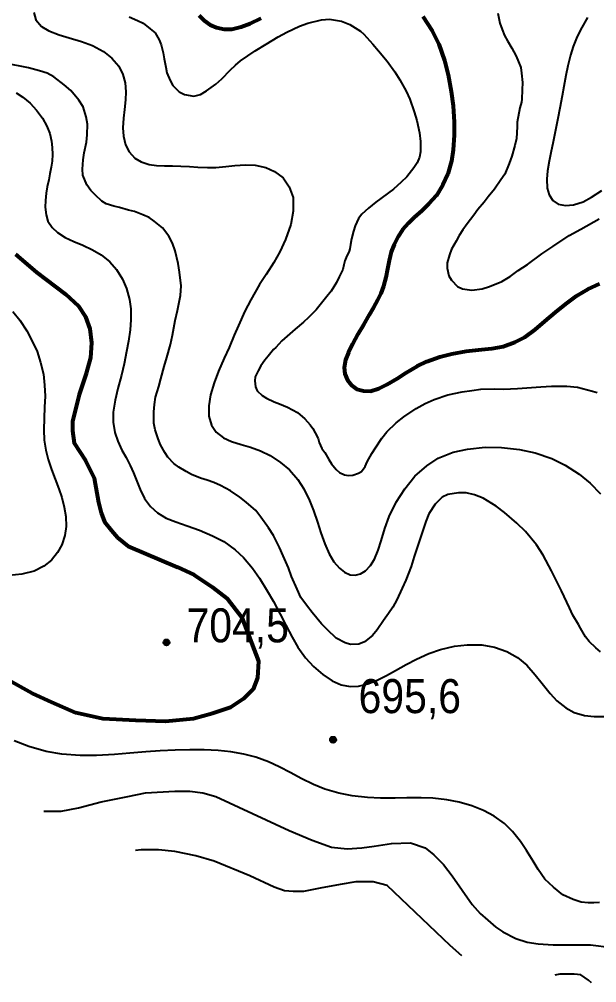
# Model space of a CAD drawing. Header units: metres. Extents: x 552626 to 559174, y 1843804 to 1852371.
# Drawn here: x 554173.1 to 554461.8, y 1844017.1 to 1844498.7 of the extents above; entities that cross this region are included whole.
import ezdxf

# ---------------------------------------------------------------- set-up
doc = ezdxf.new("R2010")
doc.units = ezdxf.units.M
doc.header["$LTSCALE"] = 6.8
for name, color, linetype, lineweight in [('1', 7, 'Continuous', 25), ('2', 7, 'Continuous', 53), ('5', 7, 'Continuous', 25)]:
    doc.layers.add(name, color=color, linetype=linetype, lineweight=lineweight)

msp = doc.modelspace()

# ---------------------------------------------------------------- hatches: boundary and pattern name
at = {"layer": '5'}
for points in [[(554248.22, 1844187.25, 1), (554245.22, 1844187.25, 1)], [(554331.49, 1844138.57, 1), (554328.49, 1844138.57, 1)]]:
    msp.add_hatch(color=256, dxfattribs=at).paths.add_polyline_path(points)

# ---------------------------------------------------------------- linework, layer by layer
at = {"layer": '1'}
for points in [[(554180.28, 1844501.97), (554181.43, 1844498.41), (554184.26, 1844495.08), (554187.84, 1844492.84), (554192.95, 1844490.87), (554198.07, 1844489.39), (554204.25, 1844487.59), (554209.66, 1844485.57), (554215.24, 1844482.56), (554219.37, 1844479.22), (554222.84, 1844475.16), (554224.87, 1844471.07), (554226.06, 1844466.92), (554226.39, 1844462.48), (554226.2, 1844458.32), (554225.71, 1844453.49), (554225.2, 1844449.27), (554224.9, 1844444.39), (554225.13, 1844440.29), (554226.21, 1844435.86), (554228.01, 1844432.47), (554230.9, 1844429.33), (554234.05, 1844427.36), (554238.02, 1844426), (554241.71, 1844425.5), (554245.78, 1844425.37), (554249.74, 1844425.39), (554253.82, 1844425.31), (554258.25, 1844425.02), (554262.43, 1844424.71), (554267.13, 1844424.55), (554271.37, 1844424.64), (554276.29, 1844425.08)], [(554228.01, 1844499.87), (554232.21, 1844498.07), (554235.04, 1844496.68), (554238.6, 1844493.85), (554241.01, 1844491.93), (554243.02, 1844488.45), (554244.08, 1844485.91), (554245.11, 1844481.84), (554245.54, 1844478.93), (554246.41, 1844474.65), (554246.92, 1844471.86), (554248.5, 1844468.04), (554249.93, 1844465.54), (554253.05, 1844462.37), (554255.77, 1844461.06), (554260.44, 1844460.26), (554263.67, 1844461.11), (554266.69, 1844462.98), (554271.36, 1844466.27), (554274.3, 1844468.9), (554278.57, 1844473.19), (554281.23, 1844475.69), (554283.73, 1844477.97), (554291.07, 1844482.91), (554296.6, 1844486.2), (554302.56, 1844489.84), (554306.85, 1844492.23), (554313.17, 1844495.24), (554317.39, 1844496.68), (554324.15, 1844498.31), (554328.21, 1844498.68), (554334.23, 1844497.65), (554338.3, 1844496.12), (554343.75, 1844492.65), (554345.34, 1844491.21), (554349.91, 1844486.21), (554352.76, 1844482.92), (554357.06, 1844477.8), (554360.92, 1844472.34), (554363.46, 1844468.44), (554366.6, 1844462.7), (554368.38, 1844458.72), (554370.54, 1844452.4), (554371.89, 1844448.08), (554373.27, 1844441.85), (554373.66, 1844437.61), (554373.78, 1844432.39), (554373.22, 1844429.76), (554372.02, 1844426.95), (554370.32, 1844424.38), (554366.92, 1844419.9), (554364.09, 1844417.19), (554360.2, 1844413.8), (554357.65, 1844411.89), (554353.88, 1844409.08), (554351.42, 1844407.27), (554347.67, 1844404.27), (554344.4, 1844401.23), (554342.74, 1844399.14), (554340.98, 1844395.41), (554340.13, 1844392.84), (554339.24, 1844388.93), (554338.71, 1844386.11), (554338.38, 1844383.98), (554338.05, 1844382.7), (554336.49, 1844379.67), (554335.83, 1844377.97), (554335.4, 1844375.92), (554334.8, 1844373.67), (554333.04, 1844369.94), (554331.65, 1844367.12), (554329.09, 1844362.82), (554326.93, 1844360.1), (554323.6, 1844355.91), (554321.5, 1844353.48), (554317.75, 1844349.63), (554315.17, 1844347.24), (554311, 1844343.71), (554308.31, 1844341.41), (554304.33, 1844337.9), (554301.38, 1844334.61), (554300.25, 1844333.63), (554297.49, 1844330.36), (554295.82, 1844328.27), (554293.87, 1844325.38), (554292.52, 1844323.03), (554291.06, 1844319.91), (554290.82, 1844317.89)], [(554412.43, 1844501.67), (554413.47, 1844496.74), (554414.51, 1844493.53), (554415.79, 1844490.63), (554417.24, 1844487.94), (554419.38, 1844484.18), (554421.32, 1844480.6), (554422.45, 1844478.16), (554423.82, 1844474.5), (554424.23, 1844471.79), (554424.68, 1844466.99), (554424.61, 1844463.46), (554424.4, 1844458.67), (554424.17, 1844457.31), (554423.45, 1844454.47), (554422.1, 1844447.17), (554422.06, 1844444.98), (554421.68, 1844439.13), (554420.86, 1844435.51), (554419.46, 1844430.31), (554418.07, 1844426.62), (554415.91, 1844421.33), (554413.88, 1844418.34), (554410.78, 1844413.79), (554407.51, 1844409.9), (554405.54, 1844407.2), (554402.44, 1844403.51), (554400.38, 1844400.7), (554397.05, 1844396.51)], [(554457.17, 1844499.51), (554454.34, 1844494.56), (554452.05, 1844489.99), (554450.03, 1844485.09), (554448.68, 1844480.71), (554447.39, 1844475.4), (554446.45, 1844470.58), (554445.46, 1844465), (554444.63, 1844460.35), (554443.4, 1844454.19), (554442.39, 1844449.06), (554440.99, 1844442.33)], [(554198.83, 1844463.13), (554195.56, 1844465.9), (554190.34, 1844469.87), (554186.99, 1844471.68), (554183.23, 1844472.96), (554177.73, 1844474.42), (554174.32, 1844475.08), (554169.16, 1844476.11)], [(554171.58, 1844461.9), (554174.89, 1844459.78), (554178.56, 1844456.72), (554181.72, 1844453.2), (554184.66, 1844449.18), (554186.82, 1844445.16), (554188.3, 1844441.52), (554189.17, 1844437.79), (554189.56, 1844434.53), (554189.67, 1844431.03), (554189.46, 1844427.79), (554189.06, 1844424.68), (554188.42, 1844421.41)], [(554305.05, 1844230.42), (554303.24, 1844234.59), (554300.25, 1844240.72), (554297.73, 1844244.43), (554293.87, 1844249.89), (554291.31, 1844253.12), (554286.56, 1844257.24), (554283.41, 1844259.74), (554278.66, 1844263.01), (554273.78, 1844265.68), (554270.37, 1844267.2), (554267.11, 1844268.25), (554263.66, 1844269.29), (554259.16, 1844271.15), (554256.53, 1844272.56), (554252.84, 1844274.81), (554250.43, 1844276.72), (554247.42, 1844279.8), (554245.82, 1844282.1), (554243.76, 1844285.95), (554242.46, 1844289.04), (554241, 1844293.44), (554240.42, 1844296.81), (554240.34, 1844302.51), (554240.69, 1844306.17), (554241.22, 1844309.84), (554242.89, 1844315.18), (554243.8, 1844318.9), (554245.55, 1844325.19), (554246.85, 1844329.63), (554248.78, 1844336.13), (554249.68, 1844340.71), (554251.01, 1844348.19), (554252.17, 1844353.08), (554253.77, 1844360.69), (554254.09, 1844365.39), (554253.21, 1844372.24), (554252.53, 1844376.55), (554251.05, 1844382.85), (554249.74, 1844386.79), (554247.91, 1844390.3), (554244.76, 1844394.51), (554240.57, 1844397.84), (554238, 1844399.54), (554234.88, 1844400.99), (554230.7, 1844402.61), (554227.66, 1844403.31), (554223.15, 1844404.51), (554220.3, 1844405.23), (554216.46, 1844406.4), (554214.3, 1844407.78), (554211.2, 1844410.75), (554208.93, 1844413.07), (554206.79, 1844415.96), (554204.92, 1844420.7), (554204.66, 1844423.81), (554205.08, 1844428.43), (554205.45, 1844431.9), (554206.64, 1844437.27), (554207.09, 1844440.84), (554207.24, 1844446.19), (554206.54, 1844449.83), (554204.99, 1844454.98), (554202.92, 1844458.17), (554198.83, 1844463.13)], [(554440.99, 1844442.33), (554440.03, 1844437.44), (554438.85, 1844431.84), (554438.05, 1844427.79), (554437.25, 1844422.97), (554436.91, 1844418.67), (554437.07, 1844414.26), (554438.02, 1844410.85), (554439.92, 1844408.01), (554442.52, 1844406.28), (554446.26, 1844405.55), (554450.17, 1844405.86), (554454.99, 1844407.49), (554459.3, 1844409.8), (554464.33, 1844413.16)], [(554276.29, 1844425.08), (554280.87, 1844425.52), (554286.21, 1844425.88), (554291.01, 1844425.67), (554296.34, 1844424.56), (554300.75, 1844422.61), (554305.12, 1844419.36), (554308.01, 1844414.97), (554310.03, 1844409.67), (554309.96, 1844402.77), (554308.82, 1844396.13), (554306.27, 1844388.59), (554303.41, 1844382.49), (554300.4, 1844377.13), (554296.61, 1844371.15), (554293.27, 1844366.09), (554288.87, 1844358.4), (554285.93, 1844352.84), (554282.65, 1844345.68), (554280.61, 1844340.86), (554278, 1844334.68), (554275.56, 1844329.29), (554272.77, 1844322.71), (554270.49, 1844317.02), (554268.65, 1844310.88), (554267.81, 1844305.53), (554267.86, 1844300.35), (554269.21, 1844295.87), (554271.49, 1844292.31), (554275.17, 1844289.47), (554279.25, 1844287.68), (554284.12, 1844286.16), (554288.68, 1844284.84), (554293.76, 1844282.93), (554298.5, 1844280.58), (554303.71, 1844277.18), (554308.14, 1844273.46), (554312.41, 1844268.62), (554315.45, 1844263.9), (554318.22, 1844258.21), (554320.21, 1844253.11), (554322.19, 1844247.28), (554323.94, 1844241.97), (554325.86, 1844236.5), (554328.07, 1844231.57), (554330.43, 1844227.5), (554333.16, 1844224.26), (554335.72, 1844222.26), (554338.56, 1844221.02), (554341.03, 1844220.76), (554343.79, 1844221.49), (554346.16, 1844223.01), (554348.75, 1844225.66), (554350.68, 1844228.84), (554352.58, 1844233.26), (554353.99, 1844237.96), (554355.89, 1844244.15), (554358.06, 1844250.2), (554361.53, 1844257.38), (554365.87, 1844263.95), (554370.81, 1844270.24), (554376.83, 1844275.5), (554382.58, 1844279.27), (554390.12, 1844282.26), (554397.16, 1844283.79)], [(554188.42, 1844421.41), (554187.8, 1844418.45), (554187.08, 1844414.93), (554186.57, 1844411.76), (554186.16, 1844408.03), (554186.05, 1844404.68), (554186.45, 1844400.96), (554187.39, 1844397.83), (554189.5, 1844394.59), (554192.26, 1844392.02), (554196.06, 1844389.63), (554200.31, 1844387.61), (554204.83, 1844385.7), (554209.68, 1844383.4), (554213.99, 1844380.94), (554218.4, 1844377.38), (554221.71, 1844373.64), (554224.74, 1844368.74), (554226.7, 1844364.14), (554228.18, 1844358.68), (554228.81, 1844353.93), (554228.9, 1844348.38), (554228.49, 1844343.51), (554227.66, 1844337.78), (554226.78, 1844332.63), (554225.45, 1844326.5), (554224.12, 1844320.75), (554222.4, 1844314.2), (554221.02, 1844308.37), (554220.09, 1844302.35), (554220.02, 1844297.36), (554220.94, 1844292.2), (554222.44, 1844287.84), (554224.43, 1844283.35), (554226.46, 1844279.61), (554228.49, 1844275.67), (554230.22, 1844272.05), (554231.88, 1844267.82), (554233.59, 1844263.58), (554235.67, 1844259.2), (554238.65, 1844255.22), (554242.14, 1844252.02), (554246.54, 1844249.37), (554251.39, 1844247.45), (554257.09, 1844245.44), (554263.18, 1844243.36), (554269.74, 1844240.5), (554275.44, 1844237.6), (554281.08, 1844233.51), (554285.16, 1844229.67), (554289.7, 1844224.28), (554293.19, 1844219.35), (554297.11, 1844213.08), (554300.27, 1844207.62), (554303.56, 1844201.29), (554306.34, 1844195.9), (554309.5, 1844189.87), (554312.43, 1844184.88), (554316.17, 1844179.58), (554320.16, 1844175.21), (554324.82, 1844171.11), (554329.51, 1844168.09), (554334.02, 1844166.04), (554338.53, 1844165.18), (554342.71, 1844165.32)], [(554397.05, 1844396.51), (554394.82, 1844393.5), (554393.06, 1844390.63), (554391.48, 1844387.78), (554389.28, 1844383.72), (554388.26, 1844380.94), (554387.11, 1844376.91), (554387.03, 1844374.23), (554387.84, 1844370.52), (554389.24, 1844368.2), (554392.26, 1844365.12), (554394.69, 1844363.87), (554399.33, 1844363.26), (554404.49, 1844363.95), (554408.27, 1844365.05), (554414.44, 1844367.66), (554418.55, 1844370.03), (554422.49, 1844373.05), (554427.18, 1844376.16), (554434.47, 1844381.47), (554439.87, 1844385.04), (554448, 1844390.54), (554453.82, 1844393.78), (554463.03, 1844398.92)], [(554169.88, 1844352.67), (554173.28, 1844348.21), (554176.79, 1844342.98), (554179.44, 1844338.17), (554181.96, 1844332.59), (554183.69, 1844327.13), (554185.11, 1844321.3), (554185.73, 1844315.8), (554185.96, 1844310.37), (554185.77, 1844304.84), (554185.54, 1844299.27), (554185.42, 1844293.51), (554185.59, 1844288.3), (554186.28, 1844283.24), (554187.5, 1844278.58), (554189.16, 1844273.68), (554191.03, 1844268.88), (554192.84, 1844264.06), (554194.37, 1844259.58), (554195.58, 1844254.76)], [(554290.82, 1844317.89), (554291.16, 1844314.88), (554292.05, 1844312.98), (554294.5, 1844310.69), (554296.66, 1844309.32), (554300.49, 1844307.47), (554303.16, 1844306.54), (554307.26, 1844304.82), (554309.79, 1844303.49), (554312.24, 1844302.06), (554315.83, 1844299.04), (554318.55, 1844296.02), (554319.92, 1844294.08), (554321.01, 1844292.02), (554322.48, 1844289.14), (554323.09, 1844287.12), (554324.38, 1844284.22), (554325.85, 1844282.2), (554327.86, 1844278.71), (554329.27, 1844276.4), (554331.58, 1844273.71), (554333.19, 1844272.09), (554335.7, 1844270.95), (554337.54, 1844270.68), (554339.82, 1844270.75), (554342.66, 1844271.74), (554344.26, 1844272.69), (554346.07, 1844275.18), (554347.05, 1844277.48), (554349.43, 1844281.56), (554351.28, 1844284.54), (554354.36, 1844289.27), (554356.86, 1844292.41), (554361.56, 1844297.04), (554365.42, 1844299.96), (554371.5, 1844304.18), (554375.99, 1844306.59), (554380.51, 1844308.64), (554387.38, 1844311.04), (554394.54, 1844312.53), (554399.32, 1844313.17), (554403.92, 1844313.79), (554410.85, 1844313.92), (554415.24, 1844313.85), (554422.26, 1844314.08), (554426.87, 1844314.51), (554433.95, 1844315.04), (554439.15, 1844315.35), (554446.97, 1844315.29), (554452.17, 1844314.74), (554459.72, 1844312.84), (554462, 1844312.06)], [(554397.16, 1844283.79), (554406.13, 1844284.75), (554414.2, 1844284.7), (554423.28, 1844283.67), (554431.07, 1844281.99), (554439.33, 1844279.14), (554446.14, 1844275.89), (554453.1, 1844271.36), (554458.6, 1844266.78), (554463.66, 1844261.46)], [(554463.81, 1844182.52), (554461.4, 1844184.43), (554457.99, 1844187.66), (554456.29, 1844190.03), (554453.79, 1844194.41), (554452.74, 1844196.1), (554449.9, 1844200.92), (554448.15, 1844204.53), (554444.24, 1844212.93), (554441.89, 1844217.71), (554439.19, 1844222.92), (554435.05, 1844230.83), (554431.69, 1844236.06), (554426.18, 1844242.66), (554421.9, 1844246.74), (554415.66, 1844252.22), (554411.49, 1844255.36), (554405.04, 1844259.28), (554400.75, 1844260.98), (554396.55, 1844261.93), (554392.73, 1844262.06), (554387.4, 1844261.17), (554384.61, 1844259.8), (554381.11, 1844256.26), (554377.95, 1844251.42), (554376.38, 1844247.72), (554374.31, 1844241.68), (554372.82, 1844237.22), (554370.59, 1844230.11), (554369.06, 1844225.18), (554366.32, 1844218.29), (554364.5, 1844214.28), (554361.92, 1844208.46), (554359.95, 1844204.9), (554357.66, 1844201.6), (554355.29, 1844198.18), (554352.11, 1844193.53), (554349.78, 1844190.6), (554345.76, 1844187.48), (554342.94, 1844186.3), (554338.77, 1844186.2), (554336.01, 1844187.03), (554331.55, 1844189.37), (554327.27, 1844193.45), (554324.26, 1844196.53), (554319.62, 1844202.1), (554316.72, 1844205.76), (554313.81, 1844209.62), (554312.08, 1844213.9), (554309.26, 1844220.24), (554307.64, 1844224.43), (554305.05, 1844230.42)], [(554195.58, 1844254.76), (554196.29, 1844250.22), (554196.45, 1844245.1), (554195.88, 1844240.7), (554194.41, 1844235.96), (554192.27, 1844232.12), (554189.26, 1844228.33), (554185.28, 1844225.39), (554180.55, 1844222.91), (554174.37, 1844221.35), (554168.06, 1844220.72)], [(554342.71, 1844165.32), (554347.38, 1844166.46), (554351.78, 1844168.13), (554356.76, 1844170.62), (554361.26, 1844173.18), (554366.62, 1844176.24), (554371.64, 1844178.92), (554377.81, 1844181.68), (554383.64, 1844183.69), (554390.65, 1844185.33), (554397.09, 1844186.09), (554404.4, 1844185.96), (554410.69, 1844184.91), (554416.96, 1844182.76), (554422.18, 1844179.61), (554426.81, 1844175.79), (554431.04, 1844171.08), (554434.61, 1844166.61), (554438.52, 1844161.74), (554441.97, 1844157.94), (554446.36, 1844154.46), (554450.58, 1844152.27), (554455.8, 1844150.73), (554460.51, 1844150.17), (554465.98, 1844150.11)], [(554457.58, 1844056.99), (554454.03, 1844057.45), (554450.02, 1844058.65), (554444.91, 1844061.14), (554440.15, 1844064.87), (554435.96, 1844068.86), (554432.52, 1844073.78), (554429.99, 1844077.97), (554426.77, 1844083.26), (554423.79, 1844087.7), (554419.68, 1844092.75), (554415.65, 1844096.67), (554410.55, 1844100.43), (554405.25, 1844103.2), (554399.38, 1844105.59), (554393.06, 1844107.35), (554386.94, 1844108.58), (554379.95, 1844109.33), (554374.11, 1844109.58), (554366.96, 1844109.52), (554361.13, 1844109.39), (554353.65, 1844109.37), (554347.22, 1844109.71), (554339.47, 1844110.6), (554332.93, 1844111.87), (554325.92, 1844113.92), (554320.16, 1844116.17), (554314.08, 1844119.16), (554308.92, 1844121.96), (554303.06, 1844125.08), (554297.7, 1844127.55), (554291.29, 1844129.88), (554285.38, 1844131.4), (554278.81, 1844132.56), (554272.46, 1844133.15), (554265.47, 1844133.46), (554258.35, 1844133.5), (554251.04, 1844133.37), (554243.6, 1844133.04), (554236.41, 1844132.57), (554228.43, 1844131.89), (554220.71, 1844131.25), (554211.69, 1844130.75), (554203.57, 1844130.68), (554194.43, 1844131.35), (554186.49, 1844132.69), (554177.86, 1844135.15), (554170.49, 1844138.09)], [(554185.31, 1844102.82), (554193.97, 1844102.82), (554202.67, 1844104.56), (554213.97, 1844107.61), (554227.44, 1844110.23), (554236.14, 1844111.97), (554250.92, 1844112.84), (554258.31, 1844112.84), (554264.83, 1844111.97), (554271.35, 1844110.23), (554308.08, 1844093.15), (554319.6, 1844088.43), (554329.17, 1844084.94), (554336.99, 1844084.07), (554344.38, 1844084.5), (554350.47, 1844085.38), (554359.16, 1844086.68), (554368.73, 1844087.12), (554376.12, 1844084.5), (554380.46, 1844081.02), (554385.25, 1844076.22), (554389.59, 1844070.55), (554399.59, 1844056.17), (554403.5, 1844051.81), (554407.42, 1844048.32), (554411.33, 1844044.83), (554414.81, 1844042.65), (554421.33, 1844039.16), (554426.98, 1844037.42), (554432.63, 1844036.55), (554440.02, 1844036.11), (554446.54, 1844036.11), (554452.63, 1844036.11), (554458.71, 1844036.11), (554469.15, 1844034.8)], [(554394.38, 1844030.52), (554388.55, 1844035.79), (554356.99, 1844065.76), (554350.03, 1844067.5), (554341.34, 1844067.5), (554333.52, 1844066.19), (554323.52, 1844064.45), (554315.26, 1844062.71), (554310.04, 1844062.71), (554305.69, 1844063.14), (554300.48, 1844064.89), (554288.31, 1844070.55), (554270.48, 1844077.97), (554261.35, 1844080.58), (554250.92, 1844082.76), (554242.66, 1844083.63), (554233.97, 1844083.63), (554231.18, 1844083.23)], [(554463.2, 1844057.15), (554460.44, 1844057.1), (554457.58, 1844056.99)], [(554459.19, 1844017.13), (554457.7, 1844018.48), (554453.94, 1844021), (554450.58, 1844021.42), (554443.47, 1844021.42), (554440.94, 1844020.9)]]:
    msp.add_lwpolyline(points, dxfattribs=at)
at = {"layer": '2'}
for points in [[(554263.03, 1844500.49), (554265.57, 1844498.08), (554268.54, 1844495.95), (554271.63, 1844494.48), (554275.55, 1844493.67), (554279.33, 1844493.79), (554284.04, 1844494.81), (554288.5, 1844496.53), (554294.09, 1844499.2)], [(554374.81, 1844500.09), (554379.52, 1844492.88), (554382.81, 1844486.16), (554385.67, 1844478.12), (554387.57, 1844470.93), (554389.12, 1844462.6), (554390.08, 1844455.37), (554390.6, 1844447.21), (554390.62, 1844440.7), (554390.1, 1844433.36), (554389.15, 1844427.73), (554387.36, 1844421.2)], [(554387.36, 1844421.2), (554384.9, 1844416), (554381.69, 1844410.63), (554377.94, 1844406.38), (554374.31, 1844402.85), (554370.61, 1844399.58), (554367.65, 1844396.79), (554364.71, 1844393.37), (554362.51, 1844390.14), (554360.48, 1844386.11), (554359.11, 1844382.4), (554358.01, 1844378.11), (554357.18, 1844373.89), (554356.34, 1844369.58), (554355.15, 1844365.22), (554353.87, 1844361.61), (554352.24, 1844358.25), (554350.2, 1844354.65), (554347.97, 1844350.91), (554345.14, 1844345.92), (554342.45, 1844341.25), (554339.77, 1844336.34), (554337.64, 1844332.05), (554336.25, 1844328.38), (554335.57, 1844324.55), (554335.89, 1844321.49), (554337.14, 1844318.31), (554339.19, 1844315.86), (554341.92, 1844313.83), (554345.29, 1844312.88), (554348.74, 1844312.81), (554352.93, 1844314.08), (554356.93, 1844316.07), (554361.97, 1844319.16), (554366.37, 1844321.99), (554371.99, 1844325.27), (554376.91, 1844327.6), (554383.46, 1844330.03), (554389.36, 1844331.48), (554396.55, 1844332.78), (554402.69, 1844333.4), (554409.4, 1844334.17), (554414.99, 1844335.16), (554420.92, 1844337.23), (554425.83, 1844339.85), (554431.07, 1844343.69), (554435.96, 1844347.73), (554441.19, 1844352.29), (554446.45, 1844356.51), (554451.7, 1844360.4), (554457.47, 1844363.84), (554463.18, 1844366.52)], [(554171.15, 1844381.33), (554181.64, 1844372.33), (554196.15, 1844361.35), (554202.67, 1844355.25), (554206.15, 1844350.01), (554208.32, 1844343.91), (554209.19, 1844336.93), (554208.76, 1844329.52), (554206.58, 1844321.68), (554203.11, 1844311.21), (554199.63, 1844297.7), (554199.63, 1844292.9), (554200.5, 1844286.8), (554206.15, 1844278.08), (554210.5, 1844269.36), (554212.67, 1844257.15), (554213.98, 1844251.92)], [(554213.98, 1844251.92), (554215.71, 1844247.56), (554219.19, 1844243.2), (554222.23, 1844239.71), (554227.45, 1844235.35), (554252.23, 1844224.89), (554260.49, 1844220.97), (554269.62, 1844214.86), (554277.01, 1844209.2), (554284.4, 1844199.61), (554292.66, 1844177.81), (554292.22, 1844169.52), (554290.05, 1844163.86), (554285.27, 1844159.06), (554278.75, 1844154.7), (554269.62, 1844151.65), (554260.05, 1844149.03), (554246.14, 1844147.73), (554231.36, 1844148.16), (554214.84, 1844149.03), (554201.37, 1844152.09), (554189.2, 1844157.32), (554179.63, 1844161.68), (554166.59, 1844169.09)]]:
    msp.add_lwpolyline(points, dxfattribs=at)
at = {"layer": '5'}
for centre in [(554246.72, 1844187.25), (554329.99, 1844138.57)]:
    msp.add_circle(centre, 1.5, dxfattribs=at)

# ---------------------------------------------------------------- texts
at = {"layer": '5', "width": 0.9}
for s, p in [('704,5', (554256.72, 1844187.25)), ('695,6', (554342.76, 1844151.88))]:
    msp.add_text(s, height=17, dxfattribs=at).set_placement(p)

doc.saveas('drawing.dxf')
